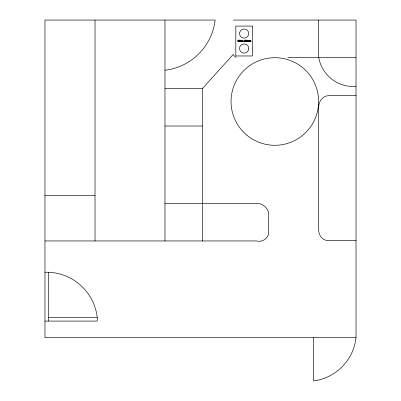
<?xml version="1.0" encoding="UTF-8"?>
<svg xmlns="http://www.w3.org/2000/svg" width="401" height="401" viewBox="0 0 401 401"><rect width="100%" height="100%" fill="white"/><g stroke="black" fill="none" stroke-linecap="round" stroke-linejoin="round"><path stroke-width="0.6" d="M202.31 240.956L202.31 88.666L233.292 54.366L234.465 56.14L236.234 57.403M233.292 20.05L356.038 20.05L356.038 337.677A49.198 49.198 0 0 1 313.612 380.95L313.612 337.677M287.818 57.403L356.038 57.403M164.956 88.666L202.31 88.666M356.038 95.684L328.559 95.684C322.625 95.709 318.529 101.769 318.685 107.318L318.685 229.863C318.544 234.936 322.284 240.48 327.712 240.5L356.038 240.5M164.956 126.019L202.31 126.019M44.962 195.442L95.017 195.442M164.956 203.603L253.893 203.603A12.411 12.411 0 0 1 268.685 213.051L268.685 233.938A10.055 10.055 0 0 1 256.319 240.956L44.962 240.956M44.962 272.234L48.411 272.234A51.168 51.168 0 0 1 97.258 317.637L97.258 321.086L44.962 321.086M48.411 317.637L97.258 317.637M356.038 337.677L44.962 337.677L44.962 20.05L215.157 20.05A57.373 57.373 0 0 1 164.956 70.25M318.685 20.05L318.685 57.403A35.153 35.153 0 0 0 356.038 86.39M164.956 20.05L164.956 240.956M95.017 20.05L95.017 240.956M48.411 272.234L48.411 321.086M239.658 32.902L239.643 34.085A4.536 4.536 0 0 0 241.337 37.118C242.916 38.351 245.242 38.386 246.861 37.193A4.536 4.536 0 0 0 248.655 33.027L248.364 31.88A4.536 4.536 0 0 0 244.805 29.067L243.623 29.047A4.536 4.536 0 0 0 239.658 32.902M247.788 41.082C246.62 43.233 246.62 38.937 247.788 41.082M240.595 40.937C240.354 42.155 242.384 41.463 240.891 41.418C241.136 40.606 241.733 40.095 240.595 40.937M238.811 40.561L237.798 41.689L237.798 40.075L238.54 40.13L238.811 40.561M250.334 40.742C251.693 41.493 249.497 41.729 251.121 41.554C250.139 40.696 251.638 40.265 250.334 40.742M246.941 40.877C247.081 42.727 248.109 39.93 246.941 40.877M239.437 41.223L239.648 41.694L240.384 41.689L240.309 40.596L239.522 40.506L240.179 40.892L239.437 41.223M241.618 41.223L241.833 41.694L242.565 41.689L242.495 40.596L241.703 40.506L242.364 40.892L241.618 41.223M249.161 41.223L249.372 41.694L250.109 41.689L250.034 40.596L249.247 40.506L249.908 40.892L249.161 41.223M244.44 40.486L243.718 41.503L244.51 41.689L243.517 41.463C244.996 40.571 242.805 39.514 244.44 40.486M248.745 48.566L248.57 49.754A4.596 4.596 0 0 1 245.272 52.957L244.079 53.092A4.596 4.596 0 0 1 239.693 49.624L239.552 48.431A4.596 4.596 0 0 1 241.908 44.481L244.219 43.899L246.505 44.551A4.596 4.596 0 0 1 248.745 48.566M238.59 40.566C237.968 41.689 237.943 39.504 238.59 40.566M239.643 41.243C239.908 42.135 240.52 40.551 239.643 41.243M241.828 41.243C242.089 42.135 242.705 40.551 241.828 41.243M249.372 41.243C249.633 42.135 250.244 40.551 249.372 41.243M246.334 40.265C242.936 42.406 249.091 41.614 245.708 41.498C249.056 39.383 243.191 40.145 246.334 40.265M248.379 40.491L247.998 40.481L248.199 41.689C247.703 40.26 249.267 40.471 248.74 41.689L248.921 40.707L248.379 40.491M252.48 26.085L235.818 26.085L235.818 55.97L252.48 55.97L252.48 26.085M239.207 40.005L239.006 41.689L239.207 40.005M245.312 40.887L244.705 41.082L245.312 40.887M246.896 135.212A43.789 43.789 0 0 0 318.008 108.831A43.789 43.789 0 0 0 259.607 60.436A43.789 43.789 0 0 0 246.896 135.212"/></g></svg>
